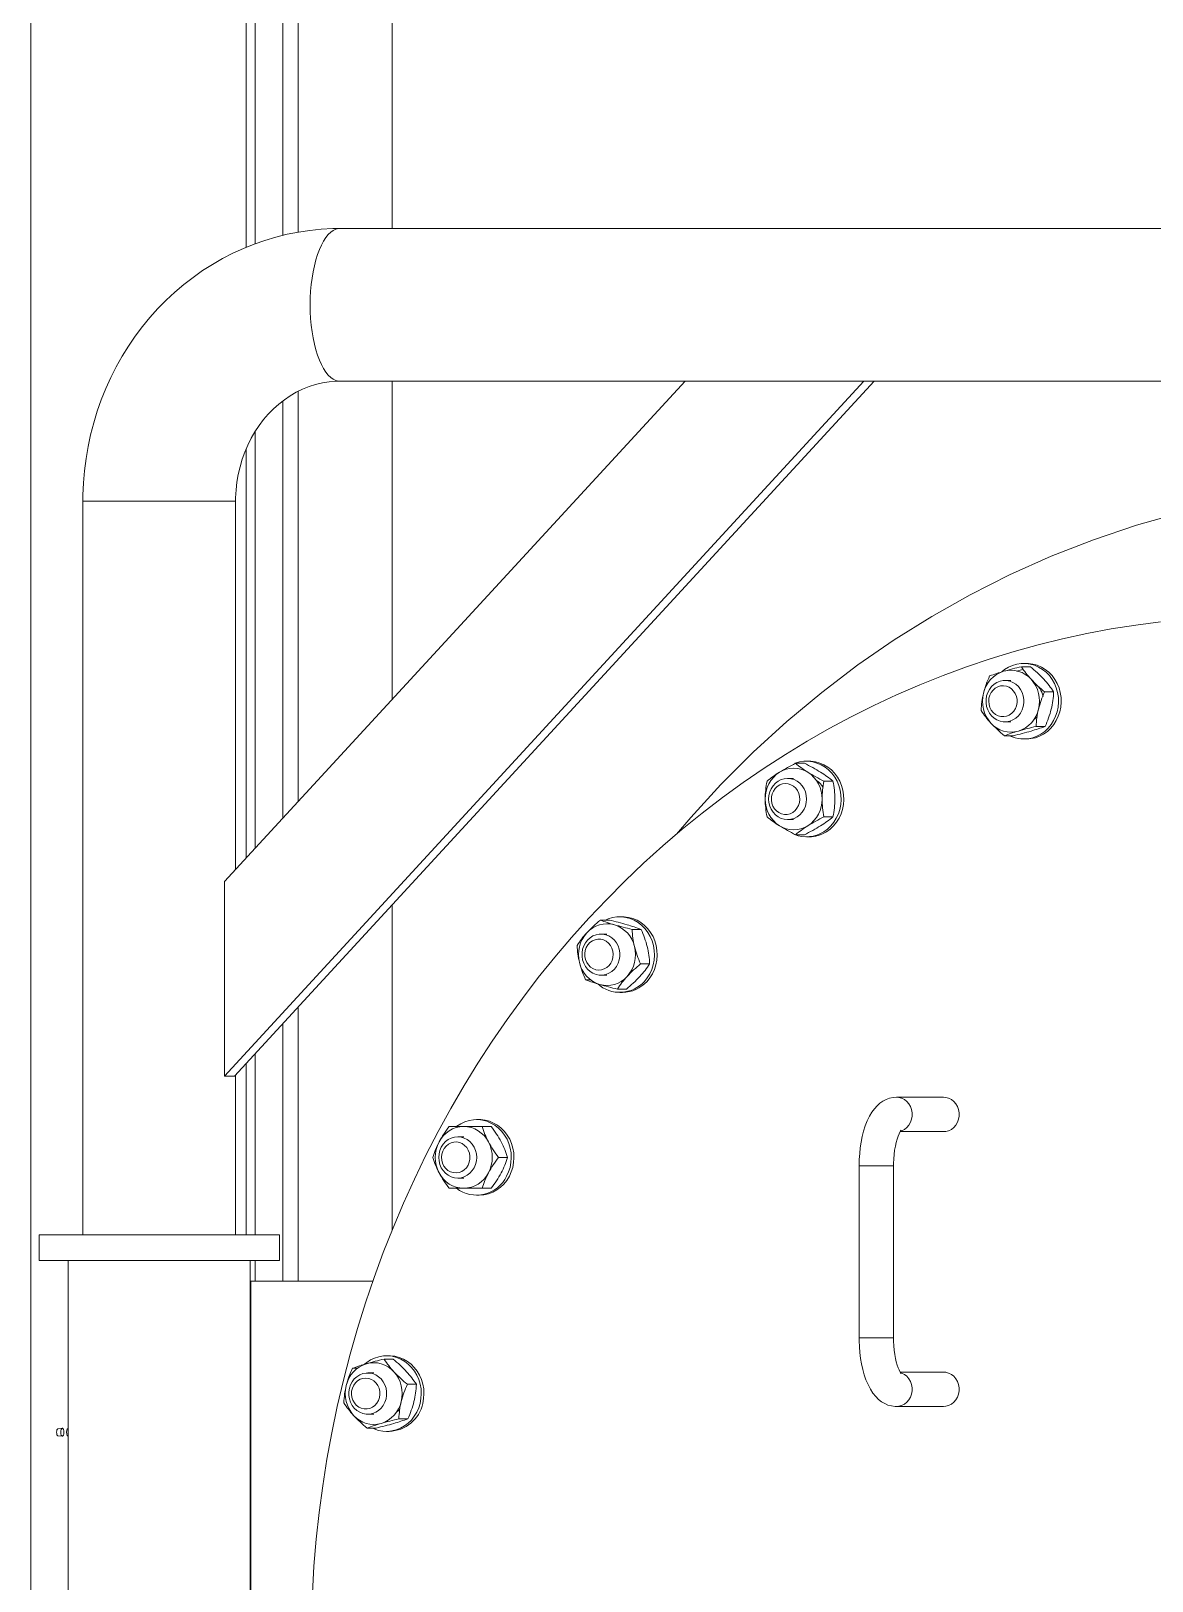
# Model space of a CAD drawing. Header units: inches. Extents: x 0 to 4731, y 0 to 1632.
# Drawn here: x 1576.81 to 1602.51, y 566.04 to 601.56 of the extents above; entities that cross this region are included whole.
import ezdxf

# ---------------------------------------------------------------- set-up
doc = ezdxf.new("R2010")
doc.units = ezdxf.units.IN
doc.header["$LTSCALE"] = 48
doc.header["$MEASUREMENT"] = 0
doc.layers.add('Equipment-AM_0', color=7, linetype='Continuous', lineweight=50)

msp = doc.modelspace()

# ---------------------------------------------------------------- linework, layer by layer
at = {"layer": 'Equipment-AM_0', "lineweight": 18}
for p, q in [((1576.810398, 509.030171), (1576.810398, 652.530171)), ((1581.741693, 596.604141), (1581.741693, 652.530171)), ((1581.951048, 596.686927), (1581.951048, 652.530171)), ((1582.58596, 596.879241), (1582.58596, 652.530171)), ((1582.934142, 596.95284), (1582.934142, 652.530171)), ((1585.088512, 597.036076), (1585.088512, 652.530171)), ((1603.507358, 597.036076), (1583.892371, 597.036076)), ((1595.903565, 593.536076), (1581.24561, 577.612254)), ((1581.24561, 582.06647), (1591.803438, 593.536076)), ((1596.134312, 593.536076), (1581.476356, 577.612254)), ((1582.934142, 583.900825), (1582.934142, 593.302782)), ((1583.892371, 593.536076), (1591.803437, 593.536076)), ((1585.088512, 586.241247), (1585.088512, 593.536076)), ((1591.803438, 593.536076), (1595.903565, 593.536076)), ((1596.018938, 593.536076), (1595.903565, 593.536076)), ((1596.018938, 593.536076), (1604.73667, 593.536076)), ((1582.58596, 583.522573), (1582.58596, 593.085713)), ((1581.951048, 582.832831), (1581.951048, 592.388357)), ((1581.741693, 582.605396), (1581.741693, 591.98347)), ((1578.000099, 590.786076), (1578.000099, 573.975053)), ((1578.000099, 590.786076), (1581.360983, 590.786076)), ((1581.500099, 590.786076), (1578.000099, 590.786076)), ((1581.360983, 590.786076), (1581.500099, 590.786076)), ((1581.500099, 582.342938), (1581.500099, 590.786076)), ((1599.717905, 586.992931), (1599.511298, 586.992931)), ((1599.62732, 587.068664), (1599.565788, 587.068664)), ((1599.273509, 586.674963), (1599.13506, 586.674963)), ((1600.250527, 586.414311), (1600.04392, 586.414311)), ((1599.13506, 585.730081), (1599.273509, 585.730081)), ((1600.055574, 585.623902), (1599.848967, 585.623902)), ((1599.327998, 585.412113), (1599.121391, 585.412113)), ((1599.565788, 585.33638), (1599.62732, 585.33638)), ((1594.540877, 584.778954), (1594.33427, 584.778954)), ((1594.645245, 584.826804), (1594.583713, 584.826804)), ((1594.291434, 584.433103), (1594.152986, 584.433103)), ((1595.193203, 584.369808), (1594.986596, 584.369808)), ((1594.152986, 583.488221), (1594.291434, 583.488221)), ((1595.193203, 583.551516), (1594.986596, 583.551516)), ((1594.540877, 583.14237), (1594.33427, 583.14237)), ((1594.583713, 583.09452), (1594.645245, 583.09452)), ((1581.24561, 577.612254), (1581.24561, 582.06647)), ((1585.088512, 574.083003), (1585.088512, 581.536357)), ((1590.067719, 581.184787), (1589.861112, 581.184787)), ((1590.367041, 581.26052), (1590.305509, 581.26052)), ((1590.013229, 580.866819), (1589.874781, 580.866819)), ((1590.795295, 580.972998), (1590.588687, 580.972998)), ((1590.990248, 580.182588), (1590.783641, 580.182588)), ((1589.636609, 579.815758), (1589.523443, 579.815758)), ((1589.874781, 579.921937), (1590.013229, 579.921937)), ((1590.457626, 579.603969), (1590.251019, 579.603969)), ((1590.305509, 579.528236), (1590.367041, 579.528236)), ((1582.934142, 572.91206), (1582.934142, 579.195934)), ((1582.58596, 572.91206), (1582.58596, 578.817683)), ((1581.951048, 573.975053), (1581.951048, 578.127941)), ((1581.476356, 577.612254), (1581.24561, 577.612254)), ((1581.500099, 573.975053), (1581.500099, 577.638048)), ((1581.741693, 573.975053), (1581.741693, 577.900506)), ((1597.725675, 577.124659), (1596.648857, 577.124659)), ((1587.084259, 576.612848), (1587.022727, 576.612848)), ((1586.730448, 576.455368), (1586.396663, 576.455368)), ((1586.730448, 576.219147), (1586.592, 576.219147)), ((1587.149904, 576.455368), (1586.730448, 576.455368)), ((1587.356512, 576.455368), (1587.149904, 576.455368)), ((1596.735155, 576.337257), (1597.725675, 576.337257)), ((1587.733132, 575.746706), (1587.526525, 575.746706)), ((1595.793663, 575.549856), (1595.793663, 571.612848)), ((1596.581064, 575.549856), (1595.793663, 575.549856)), ((1596.581064, 571.612848), (1596.581064, 575.549856)), ((1586.592, 575.274265), (1586.730448, 575.274265)), ((1586.396663, 575.038045), (1586.730448, 575.038045)), ((1586.596064, 575.058552), (1586.60327, 575.038045)), ((1586.730448, 575.038045), (1587.149904, 575.038045)), ((1587.022727, 574.880564), (1587.084259, 574.880564)), ((1587.356512, 575.038045), (1587.149904, 575.038045)), ((1576.994194, 573.975053), (1576.994194, 573.384501)), ((1582.286924, 573.975053), (1576.994194, 573.975053)), ((1582.506005, 573.975053), (1582.286924, 573.975053)), ((1582.506005, 573.384501), (1582.506005, 573.975053)), ((1582.286924, 573.384501), (1576.994194, 573.384501)), ((1577.663467, 573.384501), (1577.663503, 548.384539)), ((1581.836732, 548.384545), (1581.836695, 573.384501)), ((1581.951048, 572.91206), (1581.951048, 573.384501)), ((1582.506005, 573.384501), (1582.286924, 573.384501)), ((1581.836696, 572.91206), (1581.851283, 572.91206)), ((1581.851283, 572.91206), (1584.645816, 572.91206)), ((1581.851283, 548.896312), (1581.851283, 572.91206)), ((1596.581064, 571.612848), (1595.793663, 571.612848)), ((1584.290184, 570.912997), (1584.177018, 570.912997)), ((1585.111201, 571.124787), (1584.904594, 571.124787)), ((1585.020616, 571.200519), (1584.959084, 571.200519)), ((1584.666805, 570.806819), (1584.528357, 570.806819)), ((1585.643823, 570.546167), (1585.437216, 570.546167)), ((1597.725675, 570.825446), (1596.735113, 570.825446)), ((1584.528357, 569.861937), (1584.666805, 569.861937)), ((1596.648857, 570.038045), (1597.725675, 570.038045)), ((1577.527968, 569.538374), (1577.426721, 569.526182)), ((1577.663473, 569.527087), (1577.639348, 569.527087)), ((1584.721295, 569.543968), (1584.514687, 569.543968)), ((1584.959084, 569.468236), (1585.020616, 569.468236)), ((1585.44887, 569.755758), (1585.242263, 569.755758)), ((1577.426721, 569.368879), (1577.527968, 569.356688)), ((1577.663473, 569.367975), (1577.639348, 569.367975))]:
    msp.add_line(p, q, dxfattribs=at)
at = {"layer": 'Equipment-AM_0', "lineweight": 18, "flags": 128}
for points in [[(1583.892371, 597.036076), (1583.72525, 597.033565), (1583.462614, 597.019454), (1583.200877, 596.992949), (1582.940562, 596.95411), (1582.682171, 596.903015), (1582.426207, 596.839766), (1582.173165, 596.764487), (1581.923537, 596.67732), (1581.677809, 596.578433), (1581.436461, 596.468012), (1581.199966, 596.346265), (1580.968789, 596.213425), (1580.743387, 596.069741), (1580.524209, 595.915487), (1580.311692, 595.750958), (1580.106262, 595.576469), (1579.908334, 595.392357), (1579.718309, 595.198978), (1579.536572, 594.99671), (1579.363496, 594.785948), (1579.199436, 594.567108), (1579.044727, 594.340621), (1578.89969, 594.106938), (1578.764625, 593.866523), (1578.63981, 593.619856), (1578.525505, 593.367431), (1578.421947, 593.109755), (1578.329353, 592.847344), (1578.247916, 592.580726), (1578.177805, 592.310438), (1578.11917, 592.037025), (1578.072134, 591.761037), (1578.036799, 591.48303), (1578.013242, 591.203567), (1578.001516, 590.92321), (1578.000099, 590.786076)], [(1583.892371, 597.036076), (1583.861694, 597.034314), (1583.800586, 597.020238), (1583.740216, 596.9922), (1583.681072, 596.950425), (1583.623629, 596.89525), (1583.56835, 596.827119), (1583.515679, 596.74658), (1583.466042, 596.654282), (1583.419837, 596.550968), (1583.377437, 596.437469), (1583.339182, 596.314701), (1583.305382, 596.18365), (1583.276307, 596.045373), (1583.252193, 595.900983), (1583.233233, 595.751641), (1583.21958, 595.598551), (1583.211345, 595.442946), (1583.208592, 595.286077), (1583.211345, 595.129208), (1583.21958, 594.973602), (1583.233233, 594.820512), (1583.252193, 594.671171), (1583.276307, 594.52678), (1583.305382, 594.388503), (1583.339182, 594.257452), (1583.377436, 594.134684), (1583.419837, 594.021186), (1583.466042, 593.917871), (1583.515679, 593.825573), (1583.568349, 593.745034), (1583.623629, 593.676903), (1583.681072, 593.621727), (1583.740216, 593.579952), (1583.800585, 593.551914), (1583.861693, 593.537838), (1583.892371, 593.536076)], [(1583.893035, 593.536077), (1583.861694, 593.537838), (1583.800585, 593.551914), (1583.740216, 593.579952), (1583.681072, 593.621727), (1583.623629, 593.676903), (1583.56835, 593.745034), (1583.515679, 593.825573), (1583.466042, 593.917871), (1583.419837, 594.021185), (1583.377437, 594.134683), (1583.339182, 594.257452), (1583.305382, 594.388502), (1583.276307, 594.52678), (1583.252193, 594.67117), (1583.233233, 594.820512), (1583.21958, 594.973602), (1583.211345, 595.129207), (1583.208592, 595.286076), (1583.211345, 595.442945), (1583.21958, 595.598551), (1583.233233, 595.751641), (1583.252193, 595.900982), (1583.276307, 596.045373), (1583.305382, 596.18365), (1583.339182, 596.3147), (1583.377437, 596.437469), (1583.419837, 596.550967), (1583.466042, 596.654281), (1583.515679, 596.746579), (1583.56835, 596.827118), (1583.623629, 596.89525), (1583.681072, 596.950425), (1583.740216, 596.9922), (1583.800585, 597.020238), (1583.861694, 597.034314), (1583.892374, 597.036076)], [(1581.500099, 590.786076), (1581.501117, 590.865969), (1581.510885, 591.045991), (1581.530957, 591.2248), (1581.561214, 591.40158), (1581.60149, 591.575558), (1581.651572, 591.74598), (1581.711199, 591.912118), (1581.780072, 592.073271), (1581.85785, 592.228771), (1581.944165, 592.377984), (1582.038618, 592.520315), (1582.14079, 592.655209), (1582.250246, 592.782147), (1582.366543, 592.90065), (1582.489232, 593.010271), (1582.617863, 593.110596), (1582.751989, 593.201233), (1582.891161, 593.281809), (1583.034926, 593.351962), (1583.182816, 593.411337), (1583.334335, 593.459582), (1583.488936, 593.496354), (1583.646006, 593.521328), (1583.80485, 593.534219), (1583.892371, 593.536076)], [(1591.610049, 583.154428), (1591.931963, 583.537017), (1592.623344, 584.291397), (1593.364495, 585.03236), (1594.135703, 585.737414), (1594.935142, 586.404718), (1595.760988, 587.032434), (1596.59644, 587.609086), (1597.456393, 588.146562), (1598.338795, 588.643466), (1599.241592, 589.098403), (1600.192135, 589.522446), (1601.163017, 589.901043), (1602.151623, 590.233126), (1603.15534, 590.517623), (1604.129224, 590.744852), (1604.303079, 590.777134)], [(1602.700856, 588.018877), (1602.135556, 587.946191), (1601.572201, 587.857454), (1601.011177, 587.752728), (1600.45287, 587.632083), (1599.89766, 587.495602), (1599.345929, 587.343379), (1598.798056, 587.175519), (1598.254415, 586.992136), (1597.715379, 586.793356), (1597.181317, 586.579315), (1596.652596, 586.35016), (1596.129578, 586.106048), (1595.612622, 585.847146), (1595.10208, 585.573632), (1594.598305, 585.285693), (1594.10164, 584.983527), (1593.612427, 584.66734), (1593.131, 584.337349), (1592.657689, 583.993781), (1592.192819, 583.636871), (1591.736709, 583.266864), (1591.289671, 582.884012), (1590.852011, 582.488579), (1590.424029, 582.080836), (1590.006019, 581.661061), (1589.598267, 581.229543), (1589.201053, 580.786578), (1588.814648, 580.332468), (1588.439318, 579.867526), (1588.075321, 579.39207), (1587.722904, 578.906425), (1587.38231, 578.410925), (1587.053773, 577.905909), (1586.737517, 577.391723), (1586.433759, 576.868719), (1586.142707, 576.337257), (1585.864562, 575.7977), (1585.599513, 575.250419), (1585.347742, 574.695787), (1585.109421, 574.134186), (1584.884715, 573.566), (1584.673777, 572.991618), (1584.476751, 572.411435), (1584.293773, 571.825848), (1584.124968, 571.235258), (1583.970452, 570.640069), (1583.83033, 570.040691), (1583.704699, 569.437533), (1583.593644, 568.83101), (1583.497243, 568.221536), (1583.41556, 567.60953), (1583.348653, 566.99541), (1583.296566, 566.379598), (1583.259335, 565.762516)], [(1599.772141, 585.365893), (1599.868928, 585.401429), (1599.960737, 585.450118), (1600.046061, 585.511162), (1600.123499, 585.583558), (1600.191779, 585.666117), (1600.249781, 585.757484), (1600.296551, 585.856159), (1600.331323, 585.960521), (1600.353524, 586.068856), (1600.362791, 586.179386), (1600.358971, 586.290297), (1600.342127, 586.399765), (1600.312535, 586.505996), (1600.270682, 586.607243), (1600.217255, 586.701844), (1600.15313, 586.788247), (1600.079361, 586.865032), (1599.99716, 586.930939), (1599.907875, 586.984885), (1599.812973, 587.025985), (1599.714013, 587.053564), (1599.612618, 587.067168), (1599.510455, 587.066575), (1599.4092, 587.051795), (1599.310517, 587.023069), (1599.216025, 586.98087), (1599.127276, 586.92589), (1599.066261, 586.877589)], [(1599.551775, 586.935106), (1599.512299, 586.922069), (1599.396953, 586.887036)], [(1599.833673, 585.365893), (1599.93046, 585.401429), (1600.022269, 585.450118), (1600.107593, 585.511162), (1600.185031, 585.583558), (1600.253312, 585.666117), (1600.311313, 585.757484), (1600.358084, 585.856159), (1600.392855, 585.960521), (1600.415057, 586.068856), (1600.424323, 586.179386), (1600.420503, 586.290297), (1600.403659, 586.399765), (1600.374068, 586.505996), (1600.332214, 586.607243), (1600.278787, 586.701844), (1600.214662, 586.788247), (1600.140894, 586.865032), (1600.058692, 586.930939), (1599.969407, 586.984885), (1599.874506, 587.025985), (1599.775545, 587.053564), (1599.674151, 587.067168), (1599.62732, 587.068664)], [(1599.247617, 585.746179), (1599.172963, 585.731879), (1599.097158, 585.731879), (1599.022504, 585.746179), (1598.95127, 585.774345), (1598.885621, 585.815521), (1598.827551, 585.868456), (1598.778824, 585.931541), (1598.740922, 586.00286), (1598.714995, 586.080245), (1598.701831, 586.161346), (1598.701831, 586.243698), (1598.714995, 586.324799), (1598.740922, 586.402184), (1598.778824, 586.473503), (1598.827551, 586.536588), (1598.885621, 586.589523), (1598.95127, 586.630699), (1599.022504, 586.658865), (1599.097158, 586.673165), (1599.172963, 586.673165), (1599.247617, 586.658865), (1599.31885, 586.630699), (1599.3845, 586.589523), (1599.44257, 586.536588), (1599.491297, 586.473503), (1599.529199, 586.402184), (1599.555126, 586.324799), (1599.56829, 586.243698), (1599.56829, 586.161346), (1599.555126, 586.080245), (1599.529199, 586.00286), (1599.491297, 585.931541), (1599.44257, 585.868456), (1599.3845, 585.815521), (1599.31885, 585.774345), (1599.247617, 585.746179)], [(1599.173328, 585.860265), (1599.235019, 585.885731), (1599.290729, 585.924167), (1599.338175, 585.973999), (1599.375417, 586.033187), (1599.40093, 586.099307), (1599.413668, 586.169653), (1599.413111, 586.241345), (1599.39928, 586.311447), (1599.372744, 586.377089), (1599.334587, 586.435585), (1599.286372, 586.48454), (1599.230073, 586.521948), (1599.167995, 586.546279), (1599.102679, 586.556537), (1599.0368, 586.552301), (1598.973054, 586.533745), (1598.914051, 586.501629), (1598.862207, 586.457267), (1598.819644, 586.402477), (1598.788105, 586.339499), (1598.768881, 586.270915), (1598.76276, 586.19953), (1598.76999, 586.128267), (1598.790278, 586.060045), (1598.822791, 585.997655), (1598.8662, 585.943653), (1598.918726, 585.900249), (1598.97822, 585.86922), (1599.042245, 585.851837), (1599.108181, 585.84881), (1599.173328, 585.860265)], [(1599.796542, 585.779029), (1599.822108, 585.796751), (1599.874854, 585.842723)], [(1594.982357, 583.210561), (1595.06738, 583.272099), (1595.14446, 583.344944), (1595.212334, 583.427898), (1595.269885, 583.519601), (1595.31617, 583.618545), (1595.350427, 583.723107), (1595.372096, 583.83157), (1595.380819, 583.942153), (1595.376453, 584.053039), (1595.359071, 584.162409), (1595.328957, 584.268466), (1595.286607, 584.369468), (1595.232715, 584.463759), (1595.168166, 584.549788), (1595.094021, 584.626144), (1595.011496, 584.691573), (1594.921948, 584.745), (1594.826845, 584.785548), (1594.72775, 584.812552), (1594.626291, 584.825568), (1594.524132, 584.824382), (1594.422951, 584.809014), (1594.32441, 584.779716), (1594.32115, 584.778489)], [(1595.043889, 583.210561), (1595.128912, 583.272099), (1595.205993, 583.344944), (1595.273866, 583.427898), (1595.331418, 583.519601), (1595.377702, 583.618545), (1595.41196, 583.723107), (1595.433628, 583.83157), (1595.442351, 583.942153), (1595.437986, 584.053039), (1595.420603, 584.162409), (1595.39049, 584.268466), (1595.348139, 584.369468), (1595.294247, 584.463759), (1595.229699, 584.549788), (1595.155553, 584.626144), (1595.073029, 584.691573), (1594.98348, 584.745), (1594.888378, 584.785548), (1594.789283, 584.812552), (1594.687823, 584.825568), (1594.645245, 584.826804)], [(1594.370428, 583.551516), (1594.301725, 583.516713), (1594.228503, 583.495399), (1594.152986, 583.488221), (1594.077469, 583.495399), (1594.004247, 583.516713), (1593.935544, 583.551516), (1593.873448, 583.598751), (1593.819845, 583.656983), (1593.776365, 583.724442), (1593.744328, 583.799078), (1593.724708, 583.878624), (1593.718102, 583.960662), (1593.724708, 584.042701), (1593.744328, 584.122246), (1593.776365, 584.196882), (1593.819845, 584.264341), (1593.873448, 584.322573), (1593.935544, 584.369808), (1594.004247, 584.404611), (1594.077469, 584.425926), (1594.152986, 584.433103), (1594.228503, 584.425926), (1594.301725, 584.404611), (1594.370428, 584.369808), (1594.432524, 584.322573), (1594.486126, 584.264341), (1594.529607, 584.196882), (1594.561643, 584.122246), (1594.581263, 584.042701), (1594.58787, 583.960662), (1594.581263, 583.878624), (1594.561643, 583.799078), (1594.529607, 583.724442), (1594.486126, 583.656983), (1594.432524, 583.598751), (1594.370428, 583.551516)], [(1594.269918, 583.653803), (1594.32344, 583.695747), (1594.368093, 583.748537), (1594.402051, 583.810012), (1594.423923, 583.877654), (1594.432814, 583.948695), (1594.428358, 584.020225), (1594.41074, 584.089317), (1594.38068, 584.153142), (1594.339408, 584.209087), (1594.288615, 584.254861), (1594.23038, 584.288591), (1594.167087, 584.308895), (1594.101328, 584.314942), (1594.035794, 584.306485), (1593.973168, 584.283871), (1593.916015, 584.248024), (1593.866674, 584.200412), (1593.827166, 584.142985), (1593.799107, 584.078093), (1593.783646, 584.008394), (1593.781417, 583.936741), (1593.792511, 583.866067), (1593.816473, 583.799266), (1593.852323, 583.739073), (1593.898593, 583.687951), (1593.953388, 583.647994), (1594.014465, 583.620838), (1594.079324, 583.607594), (1594.14531, 583.608805), (1594.20972, 583.624421), (1594.269918, 583.653803)], [(1590.869276, 579.781923), (1590.936741, 579.86527), (1590.99384, 579.957306), (1591.039637, 580.056517), (1591.07338, 580.161277), (1591.094515, 580.269864), (1591.102694, 580.380496), (1591.097783, 580.491355), (1591.079863, 580.600622), (1591.049228, 580.706503), (1591.006382, 580.807258), (1590.952027, 580.901234), (1590.887056, 580.986888), (1590.812536, 581.062812), (1590.729691, 581.127761), (1590.639881, 581.180668), (1590.54458, 581.220664), (1590.445354, 581.247092), (1590.343832, 581.259519), (1590.24168, 581.25774), (1590.140577, 581.241784), (1590.042181, 581.211915), (1589.979469, 581.184787)], [(1590.930808, 579.781923), (1590.998273, 579.86527), (1591.055373, 579.957306), (1591.10117, 580.056517), (1591.134913, 580.161277), (1591.156047, 580.269864), (1591.164226, 580.380496), (1591.159315, 580.491355), (1591.141396, 580.600622), (1591.110761, 580.706503), (1591.067914, 580.807258), (1591.013559, 580.901234), (1590.948588, 580.986888), (1590.874069, 581.062812), (1590.791224, 581.127761), (1590.701413, 581.180668), (1590.606113, 581.220664), (1590.506887, 581.247092), (1590.405364, 581.259519), (1590.367041, 581.26052)], [(1590.182291, 580.060312), (1590.124221, 580.007377), (1590.058571, 579.966201), (1589.987338, 579.938035), (1589.912684, 579.923735), (1589.836879, 579.923735), (1589.762225, 579.938035), (1589.690991, 579.966201), (1589.625342, 580.007377), (1589.567272, 580.060312), (1589.518545, 580.123397), (1589.480642, 580.194716), (1589.454715, 580.272101), (1589.441552, 580.353202), (1589.441552, 580.435554), (1589.454715, 580.516655), (1589.480642, 580.59404), (1589.518545, 580.665359), (1589.567272, 580.728444), (1589.625342, 580.781379), (1589.690991, 580.822555), (1589.762225, 580.850721), (1589.836879, 580.865021), (1589.912684, 580.865021), (1589.987338, 580.850721), (1590.058571, 580.822555), (1590.124221, 580.781379), (1590.182291, 580.728444), (1590.231018, 580.665359), (1590.26892, 580.59404), (1590.294847, 580.516655), (1590.308011, 580.435554), (1590.308011, 580.353202), (1590.294847, 580.272101), (1590.26892, 580.194716), (1590.231018, 580.123397), (1590.182291, 580.060312)], [(1590.059264, 580.143828), (1590.100969, 580.199392), (1590.131524, 580.262939), (1590.149679, 580.331867), (1590.15469, 580.403354), (1590.146353, 580.474474), (1590.125008, 580.542314), (1590.091529, 580.604098), (1590.047287, 580.657296), (1589.994093, 580.69973), (1589.934125, 580.729663), (1589.869839, 580.745869), (1589.803865, 580.747686), (1589.738906, 580.735037), (1589.67762, 580.708443), (1589.622516, 580.66899), (1589.57585, 580.618294), (1589.539534, 580.558432), (1589.515053, 580.491853), (1589.50341, 580.421283), (1589.505082, 580.349612), (1589.52, 580.279774), (1589.547554, 580.214627), (1589.586614, 580.15684), (1589.635583, 580.108777), (1589.692456, 580.072407), (1589.754903, 580.049219), (1589.820369, 580.040161), (1589.886174, 580.045605), (1589.949622, 580.065328), (1590.008117, 580.098522), (1590.059264, 580.143828)], [(1596.648857, 577.124659), (1596.570104, 577.119238), (1596.488851, 577.102034), (1596.411646, 577.074039), (1596.338709, 577.036017), (1596.269922, 576.988319), (1596.204893, 576.93072), (1596.143141, 576.86235), (1596.08441, 576.78192), (1596.029112, 576.688602), (1595.978474, 576.583337), (1595.933957, 576.469243), (1595.896121, 576.349332), (1595.864678, 576.224983), (1595.839262, 576.097015), (1595.819597, 575.966091), (1595.805507, 575.832885), (1595.796889, 575.698125), (1595.793721, 575.569854), (1595.793663, 575.549856)], [(1596.745718, 576.35158), (1596.767388, 576.358911), (1596.830059, 576.390003), (1596.886181, 576.433419), (1596.933725, 576.487588), (1596.970974, 576.550554), (1596.996581, 576.62004), (1597.00962, 576.693534), (1597.00962, 576.768382), (1596.996581, 576.841876), (1596.970974, 576.911362), (1596.933725, 576.974328), (1596.886181, 577.028497), (1596.830059, 577.071913), (1596.767388, 577.103006), (1596.700432, 577.120652), (1596.648507, 577.124659)], [(1597.725675, 576.337257), (1597.777251, 576.341265), (1597.844206, 576.358911), (1597.906877, 576.390003), (1597.962999, 576.433419), (1598.010543, 576.487588), (1598.047792, 576.550554), (1598.073399, 576.62004), (1598.086438, 576.693534), (1598.086438, 576.768382), (1598.073399, 576.841876), (1598.047792, 576.911362), (1598.010543, 576.974328), (1597.962999, 577.028497), (1597.906877, 577.071913), (1597.844206, 577.103006), (1597.777251, 577.120652), (1597.725675, 577.124659)], [(1587.713198, 575.313635), (1587.758507, 575.413112), (1587.791734, 575.518065), (1587.812334, 575.626774), (1587.819969, 575.737451), (1587.814513, 575.84828), (1587.796056, 575.957442), (1587.764901, 576.063143), (1587.721559, 576.163649), (1587.666743, 576.257308), (1587.601352, 576.342583), (1587.52646, 576.418074), (1587.443296, 576.482541), (1587.353227, 576.534926), (1587.257731, 576.574368), (1587.158377, 576.60022), (1587.056795, 576.612057), (1586.954653, 576.609685), (1586.853629, 576.593143), (1586.755382, 576.562703), (1586.661525, 576.518864), (1586.573599, 576.462346), (1586.570959, 576.460382)], [(1587.774731, 575.313635), (1587.820039, 575.413112), (1587.853266, 575.518065), (1587.873867, 575.626774), (1587.881501, 575.737451), (1587.876045, 575.84828), (1587.857588, 575.957442), (1587.826433, 576.063143), (1587.783092, 576.163649), (1587.728275, 576.257308), (1587.662884, 576.342583), (1587.587992, 576.418074), (1587.504829, 576.482541), (1587.41476, 576.534926), (1587.319264, 576.574368), (1587.219909, 576.60022), (1587.118327, 576.612057), (1587.084259, 576.612848)], [(1586.96862, 575.510486), (1586.92514, 575.443027), (1586.871538, 575.384795), (1586.809442, 575.33756), (1586.740739, 575.302757), (1586.667516, 575.281443), (1586.592, 575.274265), (1586.516483, 575.281443), (1586.44326, 575.302757), (1586.374557, 575.33756), (1586.312461, 575.384795), (1586.258859, 575.443027), (1586.215379, 575.510486), (1586.183342, 575.585122), (1586.163722, 575.664668), (1586.157115, 575.746706), (1586.163722, 575.828745), (1586.183342, 575.90829), (1586.215379, 575.982927), (1586.258859, 576.050385), (1586.312461, 576.108617), (1586.374557, 576.155852), (1586.44326, 576.190655), (1586.516483, 576.21197), (1586.592, 576.219147), (1586.667516, 576.21197), (1586.740739, 576.190655), (1586.809442, 576.155852), (1586.871538, 576.108617), (1586.92514, 576.050385), (1586.96862, 575.982927), (1587.000657, 575.90829), (1587.020277, 575.828745), (1587.026884, 575.746706), (1587.020277, 575.664668), (1587.000657, 575.585122), (1586.96862, 575.510486)], [(1596.581064, 575.549856), (1596.581648, 575.605217), (1596.586022, 575.710743), (1596.594567, 575.813768), (1596.607026, 575.912486), (1596.622991, 576.005177), (1596.641883, 576.090179), (1596.662926, 576.165924), (1596.68511, 576.230992), (1596.707164, 576.284205), (1596.727529, 576.324755), (1596.744383, 576.352387), (1596.755704, 576.367578), (1596.759082, 576.37133)], [(1586.828316, 575.569541), (1586.855362, 575.634938), (1586.869736, 575.70491), (1586.870851, 575.776594), (1586.85866, 575.847055), (1586.833663, 575.913406), (1586.796882, 575.972934), (1586.749824, 576.023199), (1586.694416, 576.062145), (1586.632925, 576.088177), (1586.567869, 576.100228), (1586.501912, 576.097807), (1586.437754, 576.081012), (1586.378021, 576.05053), (1586.325159, 576.007609), (1586.281333, 575.954007), (1586.248335, 575.891918), (1586.227518, 575.823884), (1586.219734, 575.752691), (1586.2253, 575.681252), (1586.24399, 575.612493), (1586.275039, 575.549229), (1586.317174, 575.49405), (1586.368671, 575.449214), (1586.427422, 575.416558), (1586.491022, 575.397418), (1586.556866, 575.392578), (1586.622259, 575.402236), (1586.684524, 575.425996), (1586.741112, 575.462887), (1586.789706, 575.511397), (1586.828316, 575.569541)], [(1595.793663, 571.612848), (1595.794421, 571.540883), (1595.799967, 571.405868), (1595.810894, 571.272275), (1595.827227, 571.140916), (1595.849037, 571.0125), (1595.876478, 570.88765), (1595.909832, 570.766878), (1595.949599, 570.650585), (1595.996595, 570.539128), (1596.052016, 570.433071), (1596.110117, 570.343492), (1596.172409, 570.266103), (1596.237921, 570.201065), (1596.306551, 570.147441), (1596.378395, 570.104515), (1596.45333, 570.072077), (1596.530876, 570.050264), (1596.617532, 570.0389), (1596.648857, 570.038045)], [(1596.758737, 570.791589), (1596.759286, 570.791135), (1596.753986, 570.797217), (1596.742483, 570.813153), (1596.726494, 570.839822), (1596.707468, 570.877836), (1596.686745, 570.927405), (1596.665582, 570.98828), (1596.64512, 571.059777), (1596.626354, 571.140845), (1596.610111, 571.230157), (1596.597051, 571.326198), (1596.587671, 571.427328), (1596.582315, 571.531829), (1596.581064, 571.612848)], [(1585.729205, 570.110204), (1585.74927, 570.21903), (1585.75636, 570.32975), (1585.750359, 570.440546), (1585.731366, 570.549599), (1585.699691, 570.655118), (1585.655856, 570.75537), (1585.60058, 570.84871), (1585.53477, 570.933604), (1585.459508, 571.00866), (1585.376029, 571.072643), (1585.285703, 571.124504), (1585.190015, 571.163391), (1585.090534, 571.188666), (1584.988895, 571.199914), (1584.886767, 571.196949), (1584.785826, 571.179821), (1584.68773, 571.148811), (1584.59409, 571.104428), (1584.506443, 571.0474), (1584.458034, 571.008111)], [(1585.790737, 570.110204), (1585.810802, 570.21903), (1585.817893, 570.32975), (1585.811892, 570.440546), (1585.792898, 570.549599), (1585.761224, 570.655118), (1585.717388, 570.75537), (1585.662112, 570.84871), (1585.596303, 570.933604), (1585.52104, 571.00866), (1585.437561, 571.072643), (1585.347236, 571.124504), (1585.251547, 571.163391), (1585.152067, 571.188666), (1585.050428, 571.199914), (1585.020616, 571.200519)], [(1584.948422, 570.212101), (1584.922496, 570.134715), (1584.884593, 570.063397), (1584.835866, 570.000311), (1584.777796, 569.947377), (1584.712147, 569.906201), (1584.640913, 569.878035), (1584.566259, 569.863734), (1584.490454, 569.863734), (1584.4158, 569.878035), (1584.344567, 569.906201), (1584.278917, 569.947377), (1584.220847, 570.000311), (1584.17212, 570.063397), (1584.134218, 570.134715), (1584.108291, 570.212101), (1584.095127, 570.293202), (1584.095127, 570.375554), (1584.108291, 570.456654), (1584.134218, 570.53404), (1584.17212, 570.605359), (1584.220847, 570.668444), (1584.278917, 570.721379), (1584.344567, 570.762555), (1584.4158, 570.790721), (1584.490454, 570.805021), (1584.566259, 570.805021), (1584.640913, 570.790721), (1584.712147, 570.762555), (1584.777796, 570.721379), (1584.835866, 570.668444), (1584.884593, 570.605359), (1584.922496, 570.53404), (1584.948422, 570.456654), (1584.961586, 570.375554), (1584.961586, 570.293202), (1584.948422, 570.212101)], [(1584.797257, 570.24267), (1584.807801, 570.313443), (1584.805015, 570.385073), (1584.789013, 570.454628), (1584.760451, 570.51926), (1584.720497, 570.576322), (1584.670788, 570.623479), (1584.613358, 570.658801), (1584.550559, 570.68084), (1584.484962, 570.688696), (1584.419252, 570.682045), (1584.356119, 570.661161), (1584.298148, 570.626898), (1584.247713, 570.58066), (1584.206878, 570.524339), (1584.177315, 570.46024), (1584.160234, 570.390989), (1584.156335, 570.31942), (1584.165777, 570.248464), (1584.188174, 570.181025), (1584.222609, 570.119864), (1584.267671, 570.067485), (1584.321517, 570.026033), (1584.381941, 569.997205), (1584.446471, 569.98218), (1584.512463, 569.981575), (1584.577217, 569.995413), (1584.638081, 570.023129), (1584.692563, 570.063587), (1584.738434, 570.115131), (1584.773815, 570.175651), (1584.797257, 570.24267)], [(1596.745843, 570.811086), (1596.767388, 570.803793), (1596.830059, 570.7727), (1596.886181, 570.729285), (1596.933725, 570.675115), (1596.970974, 570.61215), (1596.996581, 570.542664), (1597.00962, 570.469169), (1597.00962, 570.394322), (1596.996581, 570.320827), (1596.970974, 570.251341), (1596.933725, 570.188376), (1596.886181, 570.134206), (1596.830059, 570.090791), (1596.767388, 570.059698), (1596.700432, 570.042052), (1596.648644, 570.038045)], [(1597.725675, 570.825446), (1597.777251, 570.821439), (1597.844206, 570.803793), (1597.906877, 570.7727), (1597.962999, 570.729285), (1598.010543, 570.675115), (1598.047792, 570.61215), (1598.073399, 570.542664), (1598.086438, 570.469169), (1598.086438, 570.394322), (1598.073399, 570.320827), (1598.047792, 570.251341), (1598.010543, 570.188376), (1597.962999, 570.134206), (1597.906877, 570.090791), (1597.844206, 570.059698), (1597.777251, 570.042052), (1597.725675, 570.038045)], [(1584.636649, 569.542225), (1584.679735, 569.523141), (1584.77752, 569.490994), (1584.878287, 569.472695), (1584.98038, 569.468545), (1585.082124, 569.478612), (1585.181847, 569.502731), (1585.277913, 569.540505), (1585.368743, 569.591314), (1585.452847, 569.654325), (1585.528843, 569.728502), (1585.595484, 569.812628), (1585.651675, 569.905321), (1585.696494, 570.005058), (1585.729205, 570.110204)], [(1585.189839, 569.910885), (1585.225871, 569.936649), (1585.262664, 569.969108)], [(1577.426709, 569.36888), (1577.416404, 569.374784), (1577.406423, 569.391853), (1577.399753, 569.417398), (1577.397411, 569.447531), (1577.399753, 569.477663), (1577.406422, 569.503208), (1577.416404, 569.520277), (1577.426728, 569.526183)], [(1577.52965, 569.538476), (1577.543249, 569.531553), (1577.554777, 569.511839), (1577.56248, 569.482334), (1577.565185, 569.447531), (1577.562481, 569.412728), (1577.554778, 569.383223), (1577.543249, 569.363509), (1577.529651, 569.356586), (1577.516052, 569.363509), (1577.504523, 569.383223), (1577.49682, 569.412728), (1577.494115, 569.447531), (1577.49682, 569.482334), (1577.504523, 569.511839), (1577.516052, 569.531553), (1577.52965, 569.538476)], [(1577.628019, 569.447531), (1577.631522, 569.490658), (1577.639348, 569.527087)], [(1577.639348, 569.367975), (1577.630184, 569.413778), (1577.628019, 569.447531)]]:
    msp.add_lwpolyline(points, dxfattribs=at)
at = {"layer": 'Equipment-AM_0', "lineweight": 18}
for centre, radius, start, end in [((1599.309496, 586.235649), 0.682831, 107.4552256, 167.2853381), ((1600.370203, 582.512073), 4.554324, 106.1333697, 110.3861855), ((1601.477238, 578.610303), 8.610074, 103.1987876, 105.9951967), ((1599.273209, 586.291998), 0.618445, 41.7266186, 105.8139467), ((1601.271634, 588.121723), 2.091161, 212.6694848, 222.6985411), ((1597.740969, 584.570614), 3.126643, 43.0160824, 50.7809313), ((1600.836729, 585.829736), 2.262744, 155.1360228, 165.7703956), ((1602.020856, 588.836629), 3.126643, 223.0160824, 230.7809313), ((1599.176305, 586.202797), 0.750141, 345.8255666, 41.8851776), ((1599.527005, 586.217172), 0.489696, 11.2423344, 56.6044394), ((1598.490191, 585.285519), 2.091161, 32.6694848, 42.6985411), ((1600.556148, 585.920104), 1.968646, 166.3125026, 177.9439737), ((1599.370712, 586.202246), 0.750141, 165.8255666, 221.8851776), ((1602.088542, 585.465883), 2.253885, 155.1150619, 165.7913565), ((1598.282094, 586.485086), 1.969705, 346.315639, 357.9408372), ((1600.354673, 587.123825), 2.09817, 212.6862777, 222.6817482), ((1599.237521, 586.169395), 0.682831, 287.4552256, 347.2853381), ((1601.8174, 585.553128), 1.969705, 166.315639, 177.9408372), ((1598.010952, 586.572331), 2.253885, 335.1150619, 345.7913565), ((1599.273808, 586.113046), 0.618445, 221.7266186, 285.8139467), ((1601.112788, 587.849882), 3.147758, 223.042165, 230.7548487), ((1600.707872, 581.143044), 4.554324, 106.1333697, 110.3861855), ((1597.389398, 593.689758), 8.501622, 283.1809476, 286.0130367), ((1601.814907, 577.241274), 8.610074, 103.1987876, 105.9951967), ((1598.483732, 589.848603), 4.507636, 286.1113353, 290.4082199), ((1599.565696, 586.07727), 0.740727, 243.8936985, 286.1829364), ((1599.627194, 586.073423), 0.737043, 270.0098118, 286.2689123), ((1596.337644, 580.730283), 4.517216, 116.327248, 121.6806823), ((1595.990783, 586.774687), 2.593644, 230.3063997, 238.0321825), ((1592.617926, 580.875347), 4.351538, 58.2173277, 63.7747421), ((1594.360379, 583.970869), 0.721343, 123.2120479, 180.8107982), ((1595.713525, 583.950294), 2.074444, 168.3326281, 179.7136328), ((1595.344414, 582.365825), 2.603796, 121.9829018, 129.678516), ((1594.291434, 584.060378), 0.608754, 57.6026398, 122.3973602), ((1594.222489, 583.970869), 0.721343, 359.1892018, 56.7879521), ((1596.909547, 588.273415), 4.351538, 238.2173277, 243.7747421), ((1594.557524, 583.988254), 0.471972, 30.0250296, 57.0160887), ((1593.53669, 582.374074), 2.593644, 50.3063997, 58.0321825), ((1597.013416, 583.950792), 2.06968, 168.3194858, 179.7267751), ((1593.161621, 583.950294), 2.074444, 0.2863672, 11.6673719), ((1594.360379, 583.950455), 0.721343, 179.1892018, 236.7879521), ((1595.708764, 583.970532), 2.06968, 180.2732249, 191.6805142), ((1594.222489, 583.950455), 0.721343, 303.2120479, 0.8107982), ((1597.018178, 583.97103), 2.074444, 180.2863672, 191.6673719), ((1593.166383, 583.970532), 2.06968, 348.3194858, 359.7267751), ((1595.346433, 585.558296), 2.607238, 230.3265717, 238.0120105), ((1594.291434, 583.860946), 0.608754, 237.6026398, 302.3973602), ((1596.273774, 587.075836), 4.385639, 238.2389503, 243.7531194), ((1595.99674, 581.138387), 2.603796, 121.9829018, 129.678516), ((1592.562861, 587.145302), 4.464976, 296.2959072, 301.712023), ((1596.98997, 579.502846), 4.517216, 116.327248, 121.6806823), ((1593.543012, 585.538493), 2.582868, 301.9516767, 309.7097411), ((1594.584006, 583.838175), 0.743359, 248.6430162, 302.4035806), ((1594.643513, 583.843238), 0.74872, 270.1325913, 302.3268434), ((1591.911049, 578.684464), 3.233242, 129.3472577, 136.8557286), ((1591.444307, 585.443898), 4.543846, 249.6089088, 253.871536), ((1588.186741, 573.128406), 8.27305, 73.9478317, 76.858184), ((1591.098889, 579.469602), 2.103828, 137.3317285, 147.3002455), ((1590.110433, 580.394653), 0.750141, 138.1148224, 194.1744334), ((1590.013529, 580.483854), 0.618445, 74.1860533, 138.2733814), ((1589.977242, 580.427505), 0.682831, 12.7146619, 72.5447744), ((1592.469665, 589.029379), 8.27305, 253.9478317, 256.858184), ((1589.212099, 576.713887), 4.543846, 69.6089088, 73.871536), ((1592.556066, 581.043626), 1.968646, 182.0560263, 193.6874974), ((1588.742288, 580.021592), 2.262744, 14.2296044, 24.8639772), ((1591.296923, 580.676942), 1.969705, 182.0591628, 193.684361), ((1589.916026, 580.394103), 0.750141, 318.1148224, 14.1744334), ((1592.836648, 581.133994), 2.262744, 194.2296044, 204.8639772), ((1589.022869, 580.11196), 1.968646, 2.0560263, 13.6874974), ((1590.049217, 580.361251), 0.682831, 192.7146619, 252.5447744), ((1591.568065, 580.764187), 2.253885, 194.2086435, 204.8849381), ((1592.833578, 577.682265), 3.233242, 129.3472577, 136.8557286), ((1589.228415, 581.312537), 2.093046, 317.3059863, 327.3259878), ((1591.116145, 584.103682), 4.574165, 249.6230425, 253.8574023), ((1590.306244, 580.282755), 0.75355, 227.781298, 318.346025), ((1590.01293, 580.304902), 0.618445, 254.1860533, 318.2733814), ((1592.021418, 578.467404), 2.103828, 137.3317285, 147.3002455), ((1590.360506, 580.296032), 0.767823, 270.4876698, 317.9664106), ((1588.429853, 582.080608), 3.200876, 309.3092404, 316.8937458), ((1592.149849, 587.728904), 8.343867, 253.960185, 256.8458307), ((1586.741537, 575.81017), 0.645293, 90.9846433, 153.2080903), ((1588.48335, 574.841566), 2.637919, 142.2823545, 151.4810988), ((1586.719359, 575.81017), 0.645293, 26.7919097, 89.0153567), ((1589.024413, 577.017939), 1.957108, 196.7053942, 207.9368969), ((1585.321095, 574.875012), 2.576906, 28.4097594, 37.8267873), ((1587.907226, 575.17893), 1.970744, 152.1020837, 163.2556251), ((1586.838775, 575.746706), 0.760807, 152.2425059, 207.7574941), ((1589.561942, 577.327062), 2.576906, 208.4097594, 217.8267873), ((1586.62212, 575.746706), 0.760807, 332.2425059, 27.7574941), ((1585.858623, 575.184134), 1.957108, 16.7053942, 27.9368969), ((1587.892074, 576.308261), 1.954443, 196.6977127, 207.9445784), ((1589.613212, 574.132904), 2.637919, 142.2823545, 151.4810988), ((1585.849749, 576.312922), 1.966655, 332.0904529, 343.267256), ((1586.741537, 575.683242), 0.645293, 206.7919097, 269.0153567), ((1588.420394, 576.610778), 2.563002, 208.3841572, 217.8523895), ((1587.025267, 575.648961), 0.765305, 232.9647023, 334.0135094), ((1586.719359, 575.683242), 0.645293, 270.9846433, 333.2080903), ((1587.071428, 575.667988), 0.787529, 270.9335904, 333.2591432), ((1589.037088, 574.470269), 1.970744, 152.1020837, 163.2556251), ((1585.287752, 576.640151), 2.616584, 322.2447693, 331.518684), ((1584.702792, 570.367504), 0.682831, 107.4552256, 167.2853381), ((1586.272369, 569.946558), 2.307488, 155.2394145, 165.6670039), ((1585.760214, 566.653886), 4.543846, 106.128464, 110.3910912), ((1586.785572, 563.068406), 8.27305, 103.141816, 106.0521683), ((1584.666505, 570.423854), 0.618445, 41.7266186, 105.8139467), ((1586.670498, 572.25788), 2.09817, 212.6862777, 222.6817482), ((1583.119804, 568.687017), 3.147758, 43.042165, 50.7548487), ((1585.9712, 570.048952), 1.990498, 166.376564, 177.8799122), ((1584.764008, 570.334102), 0.750141, 165.8255666, 221.8851776), ((1584.569601, 570.334653), 0.750141, 345.8255666, 41.8851776), ((1587.428613, 572.983937), 3.147758, 223.042165, 230.7548487), ((1587.532567, 569.579728), 2.307488, 155.2394145, 165.6670039), ((1583.87792, 569.413074), 2.09817, 32.6862777, 42.6817482), ((1583.653044, 570.620031), 1.992149, 346.381347, 357.8751292), ((1585.742401, 571.25138), 2.091161, 212.6694848, 222.6985411), ((1584.667104, 570.244901), 0.618445, 221.7266186, 285.8139467), ((1586.491624, 571.966286), 3.126643, 223.0160824, 230.7809313), ((1584.630817, 570.301251), 0.682831, 287.4552256, 347.2853381), ((1584.996154, 570.280493), 0.812625, 271.7249918, 347.9037519), ((1587.231398, 569.682121), 1.990498, 166.376564, 177.8799122), ((1583.366409, 570.717621), 2.293867, 335.208369, 345.6980494), ((1586.107389, 565.256045), 4.574165, 106.1425977, 110.3769575), ((1582.822464, 577.668903), 8.343867, 283.1541693, 286.039815), ((1587.141094, 561.630823), 8.343867, 103.1541693, 106.039815), ((1583.856168, 574.043681), 4.574165, 286.1425977, 290.3769575)]:
    msp.add_arc(centre, radius, start, end, dxfattribs=at)

doc.saveas('drawing.dxf')
